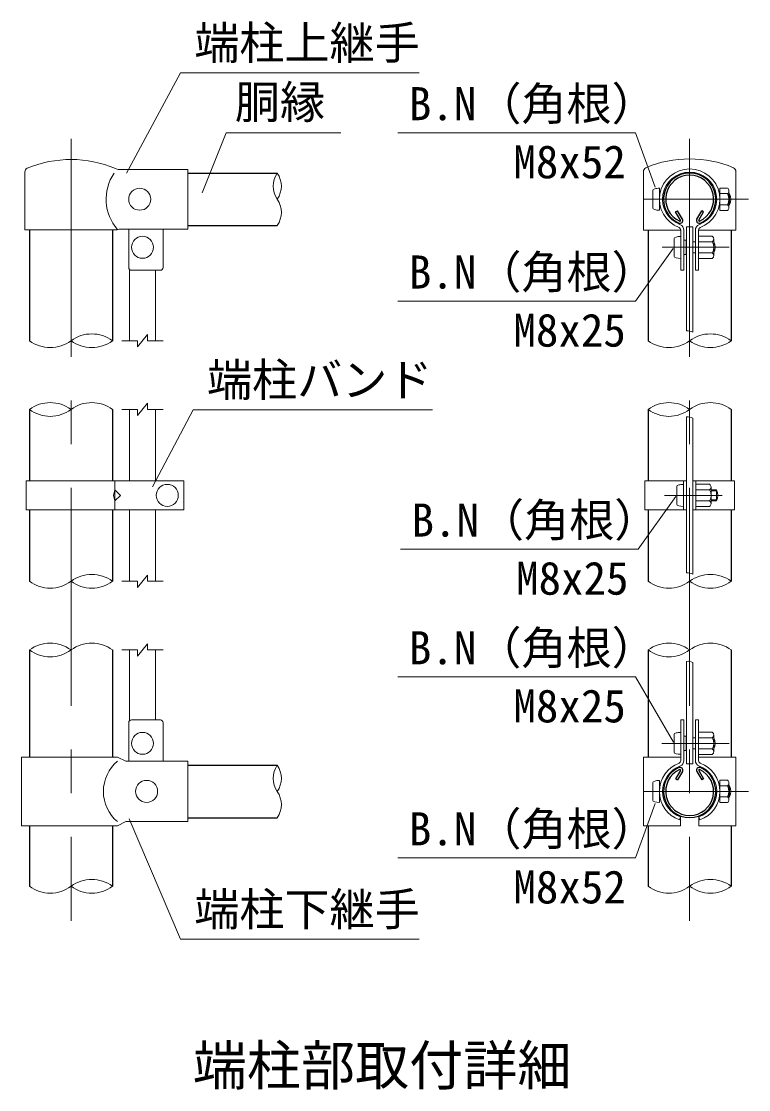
# Model space of a CAD drawing. Units: millimetres, scale not verified. Extents: x -4200 to 4200, y -2970 to 2970.
# Drawn here: x 975 to 2033, y 326 to 1881 of the extents above; entities that cross this region are included whole.
import ezdxf
from ezdxf.enums import TextEntityAlignment as Align

# ---------------------------------------------------------------- set-up
doc = ezdxf.new("R2010")
doc.units = ezdxf.units.MM
doc.header["$LTSCALE"] = 10
doc.linetypes.add('USER1', pattern=[50.8, 31.75, -6.35, 6.35, -6.35])
for name, color, linetype, lineweight in [('0-0_D-TTL-TXT', 7, 'Continuous', 25), ('0-1_D-BMK', 2, 'USER1', 13), ('0-2_D-STR1', 1, 'Continuous', 25), ('0-3_D-STR-DIM', 7, 'Continuous', 13), ('0-9_D-STR3', 3, 'Continuous', 13), ('0-A_D-STR-TXT', 7, 'Continuous', 13)]:
    doc.layers.add(name, color=color, linetype=linetype, lineweight=lineweight)
doc.styles.add('ＭＳ ゴシック', font='')
doc.styles.get('ＭＳ ゴシック').set_extended_font_data('MS Gothic')

msp = doc.modelspace()

# ---------------------------------------------------------------- linework, layer by layer
at = {"layer": '0-1_D-BMK'}
for p, q in [((1046.97, 1710.33), (1046.97, 572.33)), ((1946.97, 1710.33), (1946.97, 572.33)), ((1880.91, 1622.33), (2032.78, 1622.33)), ((1906.91, 1552.33), (2004.67, 1552.33)), ((1910.31, 1191.32), (1994.07, 1191.32)), ((1939.27, 1191.32), (1977.87, 1191.32)), ((1906.49, 830.43), (2004.24, 830.43)), ((1880.91, 760.43), (2032.78, 760.43))]:
    msp.add_line(p, q, dxfattribs=at)
at = {"layer": '0-2_D-STR1'}
for p, q in [((1216.97, 1660.33), (1347, 1660.33)), ((1926.6, 1603.83), (1929.38, 1605.43)), ((1933.62, 1591.67), (1926.6, 1603.83)), ((1936.4, 1593.27), (1929.38, 1605.43)), ((1957.53, 1593.27), (1964.55, 1605.43)), ((1960.31, 1591.67), (1967.33, 1603.83)), ((1967.33, 1603.83), (1964.55, 1605.43)), ((986.47, 1577.93), (986.47, 1416.33)), ((1107.47, 1577.93), (1107.47, 1416.33)), ((1216.97, 1584.13), (1347, 1584.13)), ((1886.47, 1577.33), (1886.47, 1416.33)), ((2007.47, 1577.33), (2007.47, 1416.33)), ((986.47, 1316.33), (986.47, 1212.32)), ((1107.47, 1316.33), (1107.47, 1212.32)), ((1886.47, 1316.33), (1886.47, 1212.32)), ((2007.47, 1316.33), (2007.47, 1212.32)), ((986.47, 1170.32), (986.47, 1066.33)), ((1107.47, 1170.32), (1107.47, 1066.33)), ((1886.47, 1170.32), (1886.47, 1066.33)), ((2007.47, 1170.32), (2007.47, 1066.33)), ((986.47, 966.33), (986.47, 810.43)), ((1107.47, 966.33), (1107.47, 810.43)), ((1886.47, 966.33), (1886.47, 810.43)), ((2007.47, 966.33), (2007.47, 810.43)), ((1216.97, 798.43), (1347, 798.43)), ((1933.62, 791.09), (1926.6, 778.94)), ((1926.6, 778.94), (1929.38, 777.33)), ((1936.4, 789.49), (1929.38, 777.33)), ((1957.53, 789.49), (1964.55, 777.33)), ((1960.31, 791.09), (1967.33, 778.94)), ((1967.33, 778.94), (1964.55, 777.33)), ((1216.97, 722.23), (1347, 722.23)), ((986.47, 710.43), (986.47, 622.43)), ((1107.47, 710.43), (1107.47, 622.43)), ((1886.47, 710.43), (1886.47, 622.43)), ((2007.47, 710.43), (2007.47, 622.43))]:
    msp.add_line(p, q, dxfattribs=at)
for centre, radius, start, end in [((1946.97, 1622.33), 38.1, 294.32478, 245.67522), ((1946.97, 1622.33), 34.89, 294.32478, 245.67522), ((1932.92, 1591.27), 4.01, 245.67522, 30), ((1932.92, 1591.27), 0.802, 245.67522, 30), ((1961.01, 1591.27), 4.01, 150, 294.32478), ((1961.01, 1591.27), 0.802, 150, 294.32478), ((1946.97, 760.43), 38.1, 114.32478, 65.67522), ((1932.92, 791.5), 4.01, 330, 114.32478), ((1961.01, 791.5), 4.01, 65.67522, 210), ((1946.97, 760.43), 34.89, 114.32478, 65.67522), ((1932.92, 791.5), 0.802, 330, 114.32478), ((1961.01, 791.5), 0.802, 65.67522, 210)]:
    msp.add_arc(centre, radius, start, end, dxfattribs=at)
at = {"layer": '0-3_D-STR-DIM'}
for p, q in [((1120.97, 1416.33), (1143.47, 1416.33)), ((1143.47, 1407.33), (1158.47, 1425.33)), ((1143.47, 1407.33), (1143.47, 1416.33)), ((1158.47, 1416.33), (1158.47, 1425.33)), ((1158.47, 1416.33), (1180.97, 1416.33)), ((1143.47, 1307.33), (1158.47, 1325.33)), ((1158.47, 1316.33), (1158.47, 1325.33)), ((1120.97, 1316.33), (1143.47, 1316.33)), ((1143.47, 1307.33), (1143.47, 1316.33)), ((1158.47, 1316.33), (1180.97, 1316.33)), ((1143.47, 1057.33), (1158.47, 1075.33)), ((1158.47, 1066.33), (1158.47, 1075.33)), ((1120.97, 1066.33), (1143.47, 1066.33)), ((1143.47, 1057.33), (1143.47, 1066.33)), ((1158.47, 1066.33), (1180.97, 1066.33)), ((1120.97, 966.33), (1143.47, 966.33)), ((1143.47, 957.33), (1158.47, 975.33)), ((1143.47, 957.33), (1143.47, 966.33)), ((1158.47, 966.33), (1158.47, 975.33)), ((1158.47, 966.33), (1180.97, 966.33))]:
    msp.add_line(p, q, dxfattribs=at)
for centre, radius, start, end in [((1374.24, 1641.28), 33.24, 145.03504, 214.96496), ((1319.76, 1641.28), 33.24, 325.03504, 34.96496), ((1319.76, 1603.18), 33.24, 325.03422, 34.96578), ((1944.01, 1415.37), 15.36, 60.95271, 95.76063), ((1016.72, 1457.09), 50.75, 233.41445, 306.58555), ((1077.22, 1375.58), 50.75, 53.41445, 126.58555), ((1077.22, 1457.09), 50.75, 233.41445, 306.58555), ((1916.72, 1457.09), 50.75, 233.41445, 306.58555), ((1977.22, 1375.58), 50.75, 53.41445, 126.58555), ((1977.22, 1457.09), 50.75, 233.41445, 306.58555), ((1016.72, 1275.58), 50.75, 53.41445, 126.58555), ((1077.22, 1275.58), 50.75, 53.41445, 126.58555), ((1916.72, 1275.58), 50.75, 53.41445, 126.58555), ((1977.22, 1275.58), 50.75, 53.41445, 126.58555), ((1016.72, 1357.09), 50.75, 233.41445, 306.58555), ((1916.72, 1357.09), 50.75, 233.41445, 306.58555), ((1944.01, 1290.11), 15.36, 60.95271, 95.76063), ((1077.22, 1025.58), 50.75, 53.41445, 126.58555), ((1944.01, 1063.17), 15.36, 60.95271, 95.76063), ((1977.22, 1025.58), 50.75, 53.41445, 126.58555), ((1016.72, 1107.09), 50.75, 233.41445, 306.58555), ((1077.22, 1107.09), 50.75, 233.41445, 306.58555), ((1916.72, 1107.09), 50.75, 233.41445, 306.58555), ((1977.22, 1107.09), 50.75, 233.41445, 306.58555), ((1016.72, 925.58), 50.75, 53.41445, 126.58555), ((1016.72, 1007.09), 50.75, 233.41445, 306.58555), ((1077.22, 925.58), 50.75, 53.41445, 126.58555), ((1916.72, 925.58), 50.75, 53.41445, 126.58555), ((1916.72, 1007.09), 50.75, 233.41445, 306.58555), ((1977.22, 925.58), 50.75, 53.41445, 126.58555), ((1944.01, 934.44), 15.36, 60.95271, 95.76063), ((1374.24, 779.38), 33.24, 145.03504, 214.96496), ((1319.76, 779.38), 33.24, 325.03504, 34.96496), ((1319.76, 741.28), 33.24, 325.03422, 34.96578), ((1016.72, 663.19), 50.75, 233.41445, 306.58555), ((1077.22, 581.68), 50.75, 53.41445, 126.58555), ((1077.22, 663.19), 50.75, 233.41445, 306.58555), ((1916.72, 663.19), 50.75, 233.41445, 306.58555), ((1977.22, 581.68), 50.75, 53.41445, 126.58555), ((1977.22, 663.19), 50.75, 233.41445, 306.58555)]:
    msp.add_arc(centre, radius, start, end, dxfattribs=at)
at = {"layer": '0-9_D-STR3'}
for p, q in [((1116.92, 1665.73), (1216.97, 1665.73)), ((1216.97, 1578.93), (1216.97, 1665.73)), ((979.97, 1577.93), (979.97, 1662.09)), ((2014.27, 1662.34), (2014.27, 1577.33)), ((1893.37, 1635.33), (1893.37, 1609.33)), ((1902.97, 1638.33), (1902.97, 1606.33)), ((2001.97, 1638.53), (1990.97, 1638.53)), ((1990.97, 1638.53), (1990.97, 1606.13)), ((2003.97, 1634.8), (2003.97, 1610.11)), ((1903.7, 1630.33), (1902.97, 1630.33)), ((1990.97, 1630.33), (1990.23, 1630.33)), ((2001.97, 1630.43), (1990.97, 1630.43)), ((2003.97, 1630.33), (2004.97, 1630.33)), ((2003.97, 1630.33), (2004.97, 1630.33)), ((2003.97, 1628.98), (2005.61, 1628.98)), ((2004.97, 1630.33), (2004.97, 1614.33)), ((1903.7, 1614.33), (1902.97, 1614.33)), ((1990.97, 1614.33), (1990.23, 1614.33)), ((2001.97, 1614.23), (1990.97, 1614.23)), ((2001.97, 1606.13), (1990.97, 1606.13)), ((2003.97, 1615.69), (2005.61, 1615.69)), ((2003.97, 1614.33), (2004.97, 1614.33)), ((2003.97, 1614.33), (2004.97, 1614.33)), ((979.97, 1577.93), (1113.97, 1577.93)), ((1113.97, 1577.93), (1116.97, 1578.93)), ((1116.97, 1578.93), (1216.97, 1578.93)), ((1130.97, 1522.93), (1130.97, 1578.93)), ((1180.97, 1522.93), (1180.97, 1578.93)), ((1933.97, 1518.93), (1933.97, 1577.47)), ((1938.57, 1518.93), (1938.57, 1577.47)), ((1942.47, 1582.33), (1942.47, 1430.56)), ((1942.47, 1582.33), (1951.47, 1582.33)), ((1951.47, 1582.33), (1951.47, 1428.7)), ((1955.37, 1518.93), (1955.37, 1577.47)), ((1959.97, 1518.93), (1959.97, 1577.47)), ((1959.97, 1577.33), (2014.27, 1577.33)), ((1924.37, 1539.21), (1924.37, 1565.21)), ((1941.97, 1562.97), (1938.57, 1562.97)), ((1941.97, 1562.97), (1941.97, 1541.7)), ((1941.97, 1560.33), (1942.47, 1560.33)), ((1951.47, 1560.33), (1955.37, 1560.33)), ((1979.97, 1568.53), (1959.97, 1568.53)), ((1979.97, 1560.43), (1959.97, 1560.43)), ((1981.97, 1564.8), (1981.97, 1540.11)), ((1981.97, 1560.33), (1981.97, 1544.33)), ((1981.97, 1558.98), (1982.61, 1558.98)), ((1941.97, 1541.7), (1938.57, 1541.7)), ((1941.97, 1544.33), (1942.47, 1544.33)), ((1951.47, 1544.33), (1955.37, 1544.33)), ((1979.97, 1544.23), (1959.97, 1544.23)), ((1981.97, 1545.69), (1982.61, 1545.69)), ((1979.97, 1536.13), (1959.97, 1536.13)), ((1131.97, 1520.29), (1131.97, 1416.33)), ((1134.97, 1518.93), (1176.97, 1518.93)), ((1169.97, 1518.93), (1169.97, 1416.33)), ((1933.97, 1518.93), (1938.57, 1518.93)), ((1955.37, 1518.93), (1959.97, 1518.93)), ((1131.97, 1316.33), (1131.97, 1212.32)), ((1169.97, 1316.33), (1169.97, 1212.32)), ((1942.47, 1305.39), (1942.47, 1078.46)), ((1951.47, 1303.53), (1951.47, 1076.6)), ((1210.96, 1212.32), (981.87, 1212.32)), ((981.87, 1170.32), (981.87, 1212.32)), ((1110.92, 1212.32), (1110.92, 1170.32)), ((1210.97, 1170.32), (1210.97, 1212.32)), ((1881.87, 1212.32), (1881.87, 1170.32)), ((1942.47, 1212.32), (1881.87, 1212.32)), ((1928.27, 1204.32), (1928.27, 1178.32)), ((1937.87, 1212.32), (1937.87, 1170.32)), ((1942.47, 1212.32), (1942.47, 1170.32)), ((1951.47, 1212.32), (1951.47, 1170.32)), ((1956.07, 1212.32), (1956.07, 1170.32)), ((1976.07, 1207.52), (1956.07, 1207.52)), ((1976.07, 1199.42), (1956.07, 1199.42)), ((1978.07, 1203.79), (1978.07, 1179.1)), ((1978.07, 1199.32), (1985.87, 1199.32)), ((1978.07, 1197.97), (1986.51, 1197.97)), ((1985.87, 1199.32), (1985.87, 1183.32)), ((1976.07, 1183.22), (1956.07, 1183.22)), ((1978.07, 1184.67), (1986.51, 1184.67)), ((1978.07, 1183.32), (1985.87, 1183.32)), ((1210.96, 1170.32), (981.87, 1170.32)), ((1131.97, 1170.32), (1131.97, 1066.33)), ((1169.97, 1170.32), (1169.97, 1066.33)), ((1881.87, 1170.32), (1942.47, 1170.32)), ((1976.07, 1175.12), (1956.07, 1175.12)), ((1131.97, 966.33), (1131.97, 863.08)), ((1169.97, 966.33), (1169.97, 864.43)), ((1942.47, 949.73), (1942.47, 800.43)), ((1951.47, 947.87), (1951.47, 800.43)), ((1130.97, 860.43), (1130.97, 804.43)), ((1134.97, 864.43), (1176.97, 864.43)), ((1180.97, 860.43), (1180.97, 804.43)), ((1933.97, 864.43), (1933.97, 805.29)), ((1933.97, 864.43), (1938.57, 864.43)), ((1938.57, 864.43), (1938.57, 805.29)), ((1955.37, 864.43), (1955.37, 805.29)), ((1955.37, 864.43), (1959.97, 864.43)), ((1959.97, 864.43), (1959.97, 805.29)), ((1924.37, 843.43), (1924.37, 817.43)), ((1941.97, 841.07), (1938.57, 841.07)), ((1941.97, 841.07), (1941.97, 819.8)), ((1979.97, 846.63), (1959.97, 846.63)), ((1981.97, 842.9), (1981.97, 818.21)), ((1941.97, 838.43), (1942.47, 838.43)), ((1951.47, 838.43), (1955.37, 838.43)), ((1979.97, 838.53), (1959.97, 838.53)), ((1959.97, 838.43), (1960.37, 838.43)), ((1981.97, 838.43), (1981.97, 822.43)), ((1981.97, 837.08), (1982.61, 837.08)), ((974.77, 810.43), (1114.57, 810.43)), ((974.77, 810.43), (974.77, 710.43)), ((1126.57, 804.43), (1114.57, 810.43)), ((1879.67, 810.43), (1933.97, 810.43)), ((1879.67, 810.43), (1879.67, 710.43)), ((1941.97, 819.8), (1938.57, 819.8)), ((1941.97, 822.43), (1942.47, 822.43)), ((1951.47, 822.43), (1955.37, 822.43)), ((1959.97, 822.43), (1960.37, 822.43)), ((1979.97, 822.33), (1959.97, 822.33)), ((1979.97, 814.23), (1959.97, 814.23)), ((1959.97, 810.43), (2014.27, 810.43)), ((1981.97, 823.79), (1982.61, 823.79)), ((2014.27, 810.43), (2014.27, 710.43)), ((1126.57, 804.43), (1216.97, 804.43)), ((1216.97, 716.43), (1216.97, 804.43)), ((1942.47, 800.43), (1951.47, 800.43)), ((1893.37, 773.43), (1893.37, 747.43)), ((1902.97, 776.43), (1902.97, 744.43)), ((1903.7, 768.43), (1902.97, 768.43)), ((1990.97, 768.43), (1990.23, 768.43)), ((2001.97, 776.63), (1990.97, 776.63)), ((1990.97, 776.63), (1990.97, 744.23)), ((2001.97, 768.53), (1990.97, 768.53)), ((2003.97, 772.9), (2003.97, 748.21)), ((2003.97, 768.43), (2004.97, 768.43)), ((2003.97, 768.43), (2004.97, 768.43)), ((2003.97, 767.08), (2005.61, 767.08)), ((2004.97, 768.43), (2004.97, 752.43)), ((1903.7, 752.43), (1902.97, 752.43)), ((1990.97, 752.43), (1990.23, 752.43)), ((2001.97, 752.33), (1990.97, 752.33)), ((2003.97, 753.79), (2005.61, 753.79)), ((2003.97, 752.43), (2004.97, 752.43)), ((2003.97, 752.43), (2004.97, 752.43)), ((2001.97, 744.23), (1990.97, 744.23)), ((1126.57, 716.43), (1114.57, 710.43)), ((1126.57, 716.43), (1216.97, 716.43)), ((1933.57, 723.38), (1932, 719.06)), ((1933.57, 723.38), (1933.57, 710.43)), ((1960.37, 723.38), (1960.37, 710.43)), ((1960.37, 723.38), (1961.93, 719.06)), ((974.77, 710.43), (1114.57, 710.43)), ((1879.67, 710.43), (1933.57, 710.43)), ((1960.37, 710.43), (2014.27, 710.43))]:
    msp.add_line(p, q, dxfattribs=at)
for points in [[(1879.67, 1662.34), (1879.67, 1577.33), (1933.97, 1577.33)], [(1951.47, 1170.32), (2012.07, 1170.32), (2012.07, 1212.32), (1951.47, 1212.32)]]:
    msp.add_lwpolyline(points, dxfattribs=at)
msp.add_lwpolyline([(1108.67, 1191.32), (1110.92, 1199.32), (1118.92, 1191.32), (1110.92, 1183.32)], close=True, dxfattribs=at)
for centre in [(1146.97, 1622.33), (1150.97, 1552.33), (1186.97, 1191.32), (1150.97, 830.43), (1156.97, 760.43)]:
    msp.add_circle(centre, 16, dxfattribs=at)
for centre, radius, start, end in [((1046.88, 1514.27), 165.87, 67.08235, 112.54718), ((1946.97, 1516.56), 164.5, 67.22973, 112.77027), ((985.97, 1662.09), 6, 116.57497, 180), ((1116.92, 1677.73), 12, 242.98608, 270), ((1886.27, 1662.34), 6.6, 116.72671, 180), ((1946.97, 1622.33), 44, 290.1633, 249.8367), ((2007.67, 1662.34), 6.6, 0, 63.27329), ((1165.17, 1622.33), 67.12, 145.68676, 221.15827), ((1946.97, 1622.33), 39.4, 289.83718, 250.16282), ((1998.89, 1634.48), 5.08, 307.21089, 52.78911), ((1986.56, 1622.33), 17.4, 332.26063, 27.73937), ((1989.97, 1622.33), 17, 331.92751, 28.07249), ((1998.87, 1610.18), 5.1, 307.42505, 52.57495), ((1929.97, 1577.47), 4, 0, 62.72039), ((1929.97, 1577.47), 8.6, 0, 65.03562), ((1963.97, 1577.47), 8.6, 114.96438, 180), ((1963.97, 1577.47), 4, 117.27961, 180), ((1964.56, 1552.33), 17.4, 332.26063, 27.73937), ((1976.89, 1564.48), 5.08, 307.21089, 52.78911), ((1966.97, 1552.33), 17, 331.92751, 28.07249), ((1976.87, 1540.18), 5.1, 307.42505, 52.57495), ((1134.97, 1522.93), 4, 180, 270), ((1176.97, 1522.93), 4, 270, 0), ((1960.66, 1191.32), 17.4, 332.26063, 27.73937), ((1972.99, 1203.47), 5.08, 307.21089, 52.78911), ((1970.87, 1191.32), 17, 331.92751, 28.07249), ((1972.97, 1179.17), 5.1, 307.42505, 52.57495), ((1134.97, 860.43), 4, 90, 180), ((1176.97, 860.43), 4, 0, 90), ((1976.89, 842.58), 5.08, 307.21089, 52.78911), ((1964.56, 830.43), 17.4, 332.26063, 27.73937), ((1966.97, 830.43), 17, 331.92751, 28.07249), ((1976.87, 818.28), 5.1, 307.42505, 52.57495), ((1151.74, 760.43), 57.6, 130.19176, 229.80824), ((1946.97, 760.43), 44, 110.1633, 250.11694), ((1946.97, 760.43), 39.4, 109.83718, 250.11694), ((1929.97, 805.29), 4, 297.27961, 0), ((1929.97, 805.29), 8.6, 294.96438, 0), ((1963.97, 805.29), 8.6, 180, 245.03562), ((1963.97, 805.29), 4, 180, 242.72039), ((1946.97, 760.43), 39.4, 289.88306, 70.16282), ((1946.97, 760.43), 44, 289.88306, 69.8367), ((1986.56, 760.43), 17.4, 332.26063, 27.73937), ((1998.89, 772.58), 5.08, 307.21089, 52.78911), ((1989.97, 760.43), 17, 331.92751, 28.07249), ((1998.87, 748.28), 5.1, 307.42505, 52.57495)]:
    msp.add_arc(centre, radius, start, end, dxfattribs=at)
for centre, start_param, end_param in [((1902.97, 1635.33), 1.5707963, 3.1415927), ((1902.97, 1609.33), 3.1415927, 4.712389), ((1933.97, 1565.21), 1.5707963, 3.1415927), ((1933.97, 1539.21), 3.1415927, 4.712389), ((1937.87, 1204.32), 1.5707963, 3.1415927), ((1937.87, 1178.32), 3.1415927, 4.712389), ((1933.97, 843.43), 1.5707963, 3.1415927), ((1933.97, 817.43), 3.1415927, 4.712389), ((1902.97, 773.43), 1.5707963, 3.1415927), ((1902.97, 747.43), 3.1415927, 4.712389)]:
    msp.add_ellipse(centre, major_axis=(9.6, 0), ratio=0.3125, start_param=start_param, end_param=end_param, dxfattribs=at)
at = {"layer": '0-A_D-STR-TXT'}
for points in [[(1553.64, 1806.34), (1206.38, 1806.34), (1127.9, 1660.34)], [(1439.61, 1719.02), (1272.59, 1719.02), (1237.88, 1631.53)], [(1522.26, 1719.02), (1868.33, 1719.02), (1897.02, 1639.72)], [(1522.26, 1474), (1868.33, 1474), (1923.2, 1550.71)], [(1573.01, 1315.86), (1224.86, 1315.86), (1165.3, 1203.52)], [(1526.16, 1112.98), (1872.23, 1112.98), (1927.1, 1189.69)], [(1522.26, 927.12), (1868.33, 927.12), (1923.36, 832.16)], [(1522.26, 663.62), (1868.33, 663.62), (1897.02, 742.92)], [(1553.64, 545.33), (1206.38, 545.33), (1131.75, 720.39)]]:
    msp.add_lwpolyline(points, dxfattribs=at)

# ---------------------------------------------------------------- texts
at = {"layer": '0-0_D-TTL-TXT', "style": 'ＭＳ ゴシック'}
msp.add_text('端柱部取付詳細', height=57.7, dxfattribs=at).set_placement((1224.07, 315.57), align=Align.BOTTOM_LEFT)
at = {"layer": '0-A_D-STR-TXT', "style": 'ＭＳ ゴシック'}
for s, p in [('端柱上継手', (1226.31, 1811.53)), ('胴縁', (1285.36, 1725.31)), ('B.N（角根）', (1538.5, 1722.95)), ('M8x52', (1690.59, 1638.37)), ('B.N（角根）', (1538.5, 1477.93)), ('M8x25', (1690.59, 1393.35)), ('端柱バンド', (1244.78, 1321.04)), ('B.N（角根）', (1542.4, 1116.92)), ('M8x25', (1694.49, 1032.34)), ('B.N（角根）', (1538.5, 931.05)), ('M8x25', (1690.59, 846.47)), ('B.N（角根）', (1538.5, 667.56)), ('M8x52', (1690.59, 582.98)), ('端柱下継手', (1226.31, 550.51))]:
    msp.add_text(s, height=48.09, dxfattribs=at).set_placement(p, align=Align.BOTTOM_LEFT)

doc.saveas('drawing.dxf')
